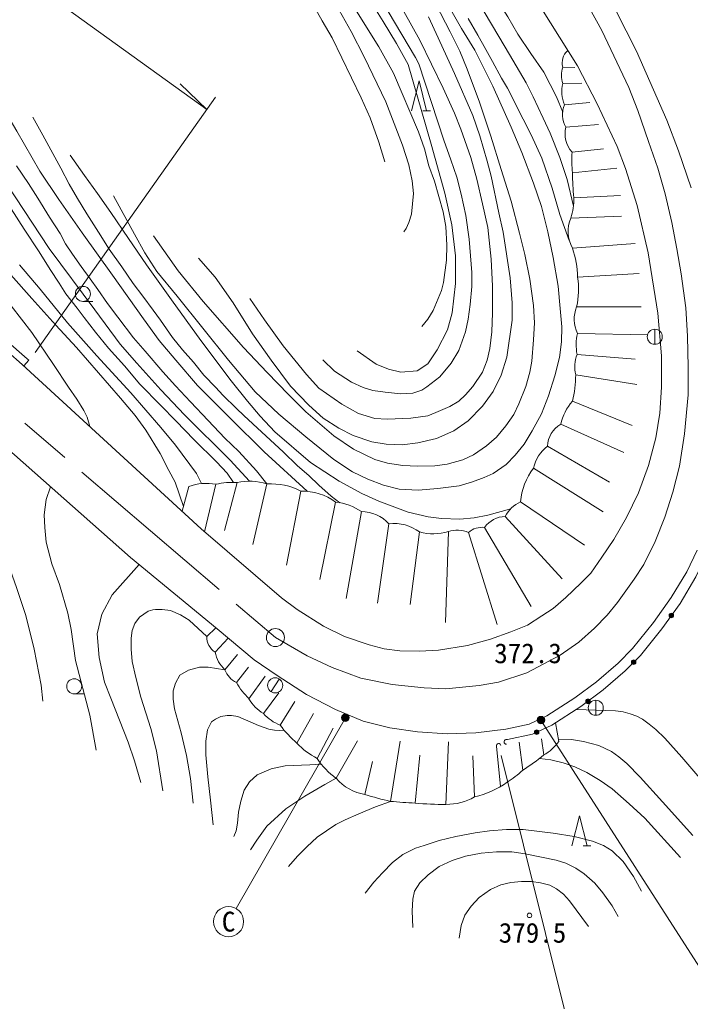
# Model space of a CAD drawing. Units: millimetres, scale not verified. Extents: x 40000 to 680000, y 20000 to 380000.
# Drawn here: x 433269 to 477858, y 232424 to 297691 of the extents above; entities that cross this region are included whole.
import ezdxf
from ezdxf.enums import TextEntityAlignment as Align

# ---------------------------------------------------------------- set-up
doc = ezdxf.new("R2010")
doc.units = ezdxf.units.MM
doc.header["$LTSCALE"] = 1000
doc.linetypes.add('CHAIN', pattern=[18.5, 12, -1.5, 3.5, -1.5])
for name, color, linetype, lineweight in [('M-BGD', 7, 'Continuous', 13), ('M-BMK', 2, 'CHAIN', 13), ('M-BMK-SRVR', 3, 'Continuous', 13), ('M-STR-HTXT', 7, 'Continuous', 13), ('M-STR-STRC', 7, 'Continuous', 13)]:
    doc.layers.add(name, color=color, linetype=linetype, lineweight=lineweight)
doc.styles.add('ＭＳ ゴシック', font='')
doc.styles.get('ＭＳ ゴシック').set_extended_font_data('MS Gothic')

msp = doc.modelspace()

# ---------------------------------------------------------------- hatches: boundary and pattern name
at = {"layer": 'M-BGD'}
for points in [[(476509, 257960, -0.41421), (476474, 258169, -0.41421), (476684, 258204, -1)], [(473984, 254865, -1), (474195, 255078, -0.41421), (474196, 254866, -0.41421)], [(470933, 252286, -1), (471173, 252466, -0.41421), (471143, 252256, -0.41421)], [(467499, 250256, -1), (467772, 250381, -1)]]:
    msp.add_hatch(color=256, dxfattribs=at).paths.add_polyline_path(points)
at = {"layer": 'M-STR-HTXT'}
for points in [[(454680, 251221, -1), (455163, 251347, -0.41421), (454985, 251042, -0.41421)], [(467872, 250878, -1), (467984, 251365, -1)]]:
    msp.add_hatch(color=256, dxfattribs=at).paths.add_polyline_path(points)

# ---------------------------------------------------------------- linework, layer by layer
at = {"layer": 'M-BGD'}
for p, q in [((470170, 294516), (469371, 294536)), ((470643, 293465), (469376, 293445)), ((471167, 292177), (469497, 292036)), ((460075, 291626), (460575, 291626)), ((471755, 290715), (469584, 290544)), ((472089, 289101), (469991, 288884)), ((472971, 287810), (470030, 287503)), ((473214, 286004), (470106, 285851)), ((473278, 284624), (469914, 284496)), ((474199, 282804), (470017, 282497)), ((474455, 280809), (470362, 280566)), ((437473, 278958), (438140, 278958)), ((474596, 278594), (470298, 278594)), ((475031, 276740), (470349, 276830)), ((475494, 277106), (475494, 276106)), ((474200, 275126), (470324, 275433)), ((433883, 275050), (433545, 274681)), ((474302, 273426), (470235, 274078)), ((473995, 270699), (470017, 272323)), ((473445, 268909), (469237, 270788)), ((472485, 266938), (468366, 269329)), ((472062, 264967), (467432, 267882)), ((444069, 265014), (444528, 266644)), ((445568, 263650), (446322, 266801)), ((446896, 263736), (447724, 266920)), ((448779, 262803), (449711, 266823)), ((451017, 261417), (451973, 266346)), ((453234, 260468), (454277, 265611)), ((454980, 259201), (455991, 264983)), ((470820, 262752), (466574, 265629)), ((469335, 260514), (465550, 264656)), ((457063, 258895), (457819, 264181)), ((467275, 258684), (464180, 263938)), ((459239, 258812), (459853, 263632)), ((461579, 257610), (461771, 263670)), ((465023, 257481), (463104, 263605)), ((445722, 256692), (446319, 257251)), ((446275, 255646), (447138, 256570)), ((446915, 254470), (447745, 255484)), ((447676, 253617), (448490, 254636)), ((448512, 252548), (449597, 254045)), ((450531, 253851), (449983, 253015)), ((436896, 252870), (437562, 252870)), ((449485, 251564), (450503, 252945)), ((450584, 250784), (451575, 252359)), ((471571, 252442), (471571, 251442)), ((451707, 249589), (452814, 251556)), ((469108, 249706), (468896, 250937)), ((453049, 248570), (454109, 250580)), ((454313, 247252), (455720, 249750)), ((457923, 245721), (458556, 249722)), ((461611, 245519), (461787, 249687)), ((465233, 246717), (464960, 249400)), ((466711, 247796), (466472, 249662)), ((468108, 248804), (467958, 249883)), ((459562, 245607), (459869, 248791)), ((463514, 246012), (463399, 248756)), ((456225, 246178), (456718, 248377)), ((470738, 242760), (471238, 242760))]:
    msp.add_line(p, q, dxfattribs=at)
for points in [[(458810, 283574), (458966, 283800), (459141, 284211), (459324, 284765), (459442, 286139), (459356, 286970), (459144, 288038), (458715, 289343), (457610, 292224), (456171, 295217), (455300, 296895), (454315, 298675), (453165, 300650), (451106, 303892), (450207, 305165), (448920, 307608), (448211, 309068), (447570, 311059), (446792, 312926), (445675, 315431), (444480, 317855), (443578, 319722), (443325, 320361)], [(457556, 288236), (457140, 289539), (456572, 291153), (455975, 292483), (454051, 296491), (453375, 297604), (452662, 298869), (451488, 301059), (451029, 301929), (449905, 303901), (449283, 305074), (448665, 306020), (446897, 309568), (445599, 312318), (444558, 314695), (443964, 315952), (442579, 318623), (442031, 319705)], [(469371, 291532), (468953, 292562), (468127, 294191), (467255, 295449), (466399, 296731), (465720, 297883), (465222, 298678), (464775, 299525), (464199, 300732), (463770, 301868), (463319, 303429), (462944, 305510), (462890, 306912)], [(413498, 303068), (414655, 302955), (415776, 302752), (416693, 302545), (417753, 302217), (419579, 301269), (421027, 300352), (422281, 299476), (423466, 298442), (425117, 296674), (426668, 294746), (429017, 291632), (430701, 289283), (432974, 285905), (435232, 282465), (438270, 278389), (439952, 276120), (441056, 274850), (442653, 273069), (444232, 271416), (447274, 268395), (448547, 267003)], [(477902, 286511), (477070, 288966), (476292, 291011), (474270, 295584), (470864, 302323)], [(460004, 277300), (460414, 277779), (460771, 278345), (461321, 279678), (461453, 280208), (461648, 281693), (461675, 282687), (461592, 283928), (461429, 284918), (460846, 286943), (460483, 287981), (460188, 289107), (459785, 290232), (458134, 294129), (457147, 295884), (453947, 300993)], [(439511, 285973), (440908, 283420), (441587, 282197), (442391, 280945), (443736, 279315), (447147, 275062), (448928, 272955), (450492, 271455), (452293, 269966), (454166, 268438), (455402, 267639), (456422, 267133), (457468, 266745), (458490, 266481), (459763, 266402), (461062, 266517), (462478, 266700), (463374, 266961), (464140, 267244), (464738, 267520), (465617, 268121), (466207, 268747), (466811, 269471), (467343, 270358), (467955, 271491), (468420, 272674), (468842, 274018), (469162, 275232), (469298, 276267), (469305, 277271), (469211, 278483), (469066, 279982), (468744, 281868), (468394, 283590), (467973, 285261), (467429, 286826), (466649, 288851), (465955, 290536), (464728, 293275), (463526, 295656), (462643, 297101), (461488, 299140)], [(456332, 299357), (457430, 297557), (458321, 296114), (459093, 294717), (460620, 289401), (461538, 286160), (461991, 284055), (462240, 281997), (462240, 280140), (462024, 278188), (461709, 277077), (461035, 275746), (460398, 274816), (459691, 274341), (458620, 274253), (457796, 274452), (456979, 274783), (455699, 275672)], [(430551, 277289), (433446, 274772), (445346, 263841), (450668, 259260), (451730, 258466), (453479, 257378), (454867, 256687), (456498, 256129), (457507, 255852), (458543, 255731), (459848, 255709), (461105, 255783), (463032, 256072), (464579, 256495), (465921, 256994), (467034, 257440), (467984, 258053), (468735, 258551), (469590, 259263), (470576, 260222), (471246, 260895), (471977, 261962), (472761, 263130), (473606, 264601), (474407, 266228), (475073, 268050), (475571, 269887), (475825, 271524), (475941, 273249), (475935, 275337), (475695, 278186), (475044, 282195), (474315, 285345), (473549, 287788), (472993, 289256), (471655, 292102), (470366, 294613), (467957, 298421)], [(442176, 283317), (443819, 280991), (445465, 278949), (448143, 275902), (449715, 274226), (451134, 272761), (452305, 271622), (454151, 270025), (455468, 269145), (456893, 268457), (457720, 268210), (458745, 268060), (459728, 268005), (460863, 268025), (461700, 268129), (462743, 268417), (463436, 268748), (464305, 269348), (464981, 269940), (465598, 270676), (466118, 271443), (466465, 272140), (466915, 273299), (467188, 274255), (467319, 274984), (467441, 276400), (467495, 277529), (467440, 278677), (467196, 280440), (466849, 282084), (466503, 283495), (465936, 285631), (465288, 287733), (464596, 289938), (463850, 292202), (463021, 294391), (462532, 295585), (461893, 296880), (460934, 298716)], [(460445, 297880), (461103, 296488), (462175, 294118), (463390, 291322), (463872, 289966), (464361, 288284), (464618, 287290), (465124, 284844), (465405, 283571), (465876, 280530), (466003, 278854), (466010, 277719), (465665, 275245), (465290, 274058), (464754, 272962), (464049, 271998), (463080, 271010), (462125, 270352), (460987, 269840), (459750, 269558), (458702, 269417), (457644, 269478), (456692, 269633), (455437, 270051), (454478, 270540), (453444, 271193), (452498, 272064), (451284, 273320), (449986, 275060), (448740, 276805), (447455, 278868), (446276, 280560), (445164, 281832)], [(448577, 279160), (449537, 277724), (450795, 276016), (452330, 274102), (453166, 273185), (454697, 272116), (455800, 271511), (456886, 271180), (457698, 271135), (459270, 271194), (460414, 271356), (460944, 271567), (461865, 271980), (462471, 272334), (462919, 272748), (463404, 273300), (464033, 274253), (464348, 275053), (464529, 275835), (464654, 276944), (464708, 278200), (464708, 279962), (464620, 281767), (464389, 283877), (464043, 285436), (463669, 287084), (463274, 288530), (462601, 290404), (462181, 291466), (461431, 293128), (459878, 296329), (458806, 298236)], [(457765, 298224), (459589, 295183), (459797, 294746), (461460, 289682), (461938, 288370), (462326, 287229), (462617, 286098), (462923, 284680), (463157, 283088), (463331, 280885), (463331, 279948), (463222, 278760), (463097, 277769), (462917, 276934), (462469, 275685), (461957, 274852), (461213, 273939), (460341, 273272), (460016, 273067), (459416, 272856), (458611, 272818), (457567, 272917), (456755, 273032), (456097, 273230), (455331, 273581), (454201, 274328), (453431, 275067)], [(469808, 283001), (469191, 284741), (468681, 286491), (467977, 288484), (467271, 290035), (466752, 291067), (465692, 293143), (465311, 293790), (464713, 294901), (464272, 295696), (463722, 296663), (463085, 297759)], [(470092, 285295), (469666, 287053), (469174, 288532), (468541, 290142), (468076, 291131), (467414, 292560), (466950, 293482), (465841, 295373), (465131, 296562), (464158, 298209)], [(444155, 265318), (443600, 266947), (443198, 267720), (442603, 268850), (441655, 270400), (440956, 271378), (439977, 272520), (437057, 275897), (435669, 277382), (434091, 279156), (432674, 280727), (431217, 282466), (430184, 283705), (429288, 284904), (428140, 286360), (426681, 288293), (425495, 289934), (424222, 291519), (423216, 292563), (422172, 293561), (420976, 294425), (420125, 295017), (419182, 295426)], [(430945, 293889), (431592, 292892), (432068, 292006), (433085, 290266), (434620, 287612), (435870, 285723), (437433, 283524), (439447, 280703), (441514, 277790), (442541, 276364), (443661, 275059), (445096, 273363), (447288, 271181), (449534, 268964), (452374, 266334)], [(459325, 291626), (459825, 293626), (460325, 291626)], [(454551, 265573), (453976, 266013), (453167, 266739), (452500, 267383), (451734, 268035), (450787, 268951), (449666, 270000), (448763, 270814), (448166, 271372), (447686, 271834), (446788, 272724), (446303, 273233), (445515, 274048), (444823, 274913), (444093, 275747), (443440, 276555), (442637, 277714), (442147, 278383), (441458, 279304), (440824, 280147), (440055, 281255), (439211, 282435), (438508, 283572), (437735, 284773), (437121, 285808), (436561, 286744), (436003, 287818), (434805, 290016), (434136, 291217)], [(420819, 290646), (421767, 289918), (422386, 289445), (422932, 289100), (424185, 288378), (424691, 287987), (425491, 287227), (427468, 284975), (430057, 282151), (431508, 280313), (432708, 278661), (434071, 276886), (435519, 274774), (436510, 273250), (437070, 272464), (437547, 271702), (437764, 271268), (437938, 270646)], [(436624, 288670), (437590, 287334), (438453, 286123), (439333, 284867), (440503, 283146), (441693, 281380), (443371, 279056), (445325, 276367), (447341, 273685), (448417, 272319), (449269, 271322), (450225, 270280), (452615, 268251), (454510, 267015), (456026, 266199), (457146, 265668), (459102, 264943), (460436, 264631), (461312, 264524), (462529, 264477), (463480, 264577), (464391, 264739), (465917, 265179)], [(449711, 266823), (449015, 267686), (447852, 268974), (446915, 269869), (445794, 271052), (444632, 272279), (443640, 273337), (442787, 274282), (441613, 275658), (440846, 276544), (439788, 277902), (439115, 278826), (438467, 279752), (437959, 280449), (437355, 281275), (436792, 282088), (436320, 282775), (435956, 283468), (435244, 284566), (434468, 285816), (433855, 286803), (433056, 287980)], [(447479, 266929), (447061, 267539), (446356, 268297), (444878, 269766), (443652, 271008), (442645, 272046), (441270, 273464), (440234, 274673), (439186, 275845), (438305, 276909), (437553, 277899), (437097, 278512), (436350, 279461), (435888, 280168), (435294, 281085), (434568, 282255), (433581, 283764), (432714, 285106)], [(433249, 281382), (434625, 279780), (436461, 277530), (438397, 275333), (440651, 272878), (442666, 270565), (443640, 269407), (445017, 267519), (445370, 266844)], [(430870, 277674), (433780, 275145), (433883, 275050)], [(465599, 249826), (465702, 249840), (467359, 250193), (468656, 250783), (470581, 252021), (472053, 253128), (473528, 254404), (474539, 255426), (475956, 257188), (477172, 258886), (478230, 260655), (478948, 262127), (479625, 263776), (480019, 265306), (480437, 267503), (480674, 269994), (480744, 272569), (480682, 275990), (480604, 277201)], [(427126, 273874), (440638, 261941), (446401, 257184), (448865, 255130), (450391, 254095), (452334, 252836), (454267, 251831), (456101, 251054), (457876, 250607), (459720, 250343), (461682, 250213), (463598, 250270), (465583, 250530), (467139, 250861), (468320, 251399), (470181, 252596), (471613, 253673), (473049, 254916), (474016, 255893), (475399, 257611), (476586, 259270), (477614, 260988), (478309, 262414)], [(434809, 252376), (434710, 253442), (434227, 255831), (433686, 258075), (433066, 259940), (432379, 261885), (431451, 264473), (430717, 265896), (429969, 267296), (428942, 269072), (428478, 270193), (428176, 271208), (428058, 271969), (428074, 272503)], [(438352, 249134), (437939, 251458), (436983, 255075), (436693, 257152), (436474, 258239), (435917, 260130), (435409, 261520), (435031, 262948), (434947, 263925), (434902, 264763), (435039, 265793), (435319, 266638)], [(441329, 246966), (440914, 248417), (440474, 249650), (439321, 252579), (438913, 253640), (438561, 255288), (438432, 256868), (438724, 258156), (439428, 259457), (441216, 261463)], [(442791, 246430), (442374, 249077), (441983, 250554), (441326, 252654), (440986, 253950), (440757, 255025), (440674, 255848), (440681, 256566), (440744, 257069), (440924, 257555), (441230, 257956), (441818, 258365), (442125, 258462), (442304, 258475), (442754, 258475), (443302, 258405), (443963, 258126), (444538, 257777), (445722, 256692)], [(444799, 245604), (444635, 247251), (444362, 248771), (444018, 250280), (443565, 251868), (443470, 252504), (443470, 253069), (443635, 253588), (443919, 254103), (444488, 254449), (445218, 254651), (445803, 254651), (446915, 254470)], [(446125, 244168), (445958, 245805), (445779, 247357), (445644, 248813), (445655, 249715), (445768, 250480), (446020, 251000), (446281, 251195), (446645, 251357), (447075, 251429), (447354, 251429), (447778, 251365), (449144, 250758), (449827, 250523), (450209, 250449), (450521, 250430), (450852, 250452)], [(470298, 251839), (472190, 251765), (472879, 251729), (473399, 251665), (473855, 251547), (474306, 251376), (474687, 251187), (475123, 250862), (475561, 250500), (476151, 249915), (477287, 248670), (480201, 245263)], [(478028, 243458), (476005, 245693), (474515, 247333), (473637, 248241), (473101, 248692), (472616, 249034), (471767, 249442), (470750, 249702), (469947, 249834), (469081, 249861)], [(447516, 243396), (447664, 243768), (447762, 244263), (447815, 245006), (447980, 245743), (448201, 246460), (448541, 247009), (449058, 247477), (449988, 247877), (450921, 248085), (452567, 248153), (453324, 248192)], [(467824, 248572), (468580, 248491), (469392, 248288), (470185, 248017), (470981, 247642), (471873, 247103), (472666, 246547), (473783, 245562), (474836, 244596), (477203, 241987)], [(448620, 242495), (449044, 243152), (449706, 244080), (450967, 245231), (452236, 246060), (453561, 246847), (454313, 247252)], [(451150, 241397), (451752, 242085), (452362, 242699), (453058, 243347), (454298, 244174), (454909, 244488), (455808, 244891), (456924, 245347), (457923, 245721)], [(469988, 242760), (470488, 244760), (470988, 242760)], [(456246, 239626), (456816, 240341), (457387, 240974), (458047, 241646), (458747, 242187), (459595, 242611), (460165, 242794), (461154, 243117), (462268, 243395), (463542, 243636), (464514, 243766), (465625, 243857), (466745, 243857), (468745, 243615), (470123, 243390), (471356, 243085), (472088, 242792), (472668, 242439), (473388, 241719), (474072, 240729), (474609, 239741)], [(459410, 237335), (459373, 238450), (459419, 239228), (459523, 239755), (459882, 240294), (460429, 240829), (461170, 241396), (462025, 241793), (462918, 242074), (463941, 242267), (464981, 242360), (465979, 242360), (466877, 242240), (468943, 241812), (469576, 241608), (470247, 241273), (470809, 240892), (471500, 240285), (472047, 239631), (472667, 238768), (473049, 238075)], [(462497, 236631), (462614, 237479), (462857, 238148), (463281, 238743), (463820, 239332), (464571, 239855), (465269, 240169), (465920, 240324), (466633, 240394), (467299, 240394), (467888, 240313), (468516, 240142), (468967, 239902), (469435, 239553), (469830, 239116), (471077, 237396)]]:
    msp.add_lwpolyline(points, dxfattribs=at)
for centre, radius in [((437473, 279458), 500), ((475494, 276606), 500), ((476596, 258082), 150), ((474089, 254972), 150), ((450257, 253433), 500), ((436896, 253370), 500), ((471053, 252376), 150), ((471571, 251942), 500), ((467636, 250318), 150), ((467161, 238139), 150)]:
    msp.add_circle(centre, radius, dxfattribs=at)
for centre, radius, start, end in [((470447, 294810), 1111, 132.9379, 194.29378), ((471194, 293999), 1901, 163.58996, 196.93781), ((471407, 292910), 2101, 165.23685, 204.58689), ((471054, 291378), 1690, 157.08597, 209.55824), ((471346, 290097), 1819, 165.76035, 221.83101), ((476592, 288376), 6620, 175.60355, 187.57965), ((487363, 287479), 17334, 179.92161, 185.39067), ((466528, 285666), 3583, 340.92983, 2.95416), ((471959, 283598), 2232, 156.30046, 209.56613), ((463882, 280403), 6482, 1.44127, 18.84322), ((464745, 279761), 5675, 348.13213, 8.15839), ((472268, 277768), 2136, 157.25475, 206.06745), ((473930, 276066), 3661, 167.96115, 189.96313), ((472665, 274598), 2486, 160.36634, 192.07421), ((463340, 274042), 6894, 345.55443, 0.29175), ((472589, 270049), 3433, 138.52532, 167.56269), ((470080, 269296), 1714, 119.47644, 178.90723), ((469824, 267362), 2448, 126.54444, 167.74153), ((470740, 265332), 4177, 142.37531, 175.9231), ((448531, 263044), 3959, 72.65603, 101.75378), ((445700, 263570), 3290, 79.10172, 110.8729), ((447431, 262078), 4851, 86.53178, 103.20655), ((449974, 262473), 4358, 62.69545, 93.45588), ((452066, 262653), 3694, 53.21769, 91.43507), ((453906, 261946), 3684, 55.52333, 84.21332), ((455940, 262382), 2602, 43.76468, 88.86803), ((467363, 263772), 2018, 113.0444, 154.03009), ((465568, 262955), 1701, 90.60967, 144.69423), ((458137, 261322), 2877, 53.3936, 96.35296), ((462344, 261733), 2020, 67.89863, 106.47525), ((464047, 262466), 1478, 84.84948, 129.6235), ((460751, 266689), 3186, 253.62125, 288.66936), ((446863, 256627), 1144, 176.72399, 239.02423), ((448374, 256026), 2133, 190.24597, 226.84758), ((448420, 255046), 1612, 200.97739, 242.52562), ((452007, 256143), 5013, 210.25364, 225.8018), ((450764, 253802), 2578, 209.10466, 240.24879), ((451730, 253561), 3005, 221.65402, 247.57114), ((457118, 255803), 8239, 217.52974, 228.95365), ((455399, 253056), 5064, 223.20629, 242.35159), ((465109, 249416), 150, 5.81804, 185.81804), ((465618, 249677), 150, 97.44946, 277.44946), ((466645, 251431), 3007, 299.12154, 324.99604), ((460764, 257515), 11394, 301.46215, 310.13607), ((457264, 251347), 5048, 213.38339, 234.23362), ((462952, 251589), 5340, 300.70908, 314.74247), ((456718, 249296), 3156, 220.36155, 261.01154), ((462208, 251749), 5884, 282.81578, 306.14414), ((463116, 268386), 23252, 252.76025, 257.09402), ((461479, 285107), 39546, 264.84111, 267.22105), ((461406, 264662), 19144, 264.47179, 270.61524), ((461643, 249314), 3795, 269.52115, 299.52934)]:
    msp.add_arc(centre, radius, start, end, dxfattribs=at)
at = {"layer": 'M-BMK'}
msp.add_lwpolyline([(423353, 279632), (450277, 256609), (452386, 255393), (454035, 254630), (455960, 253922), (458026, 253480), (460167, 253267), (461612, 253208), (463813, 253420), (465112, 253654), (466978, 254256), (469204, 255431), (470446, 256315), (471494, 257246), (472331, 258092), (473006, 258931), (474121, 260484), (474760, 261458), (475529, 263003), (476168, 264622), (476699, 266267), (477147, 267997), (477465, 270165), (477717, 272749), (477717, 274586), (477664, 276642), (477565, 278523), (477240, 280783), (476949, 282456), (476623, 284205), (476177, 286113), (475694, 287820), (475079, 289590), (474365, 291654), (473772, 293171), (472780, 295286), (471981, 296964), (471151, 298444)], dxfattribs=at)
at = {"layer": 'M-BMK-SRVR'}
msp.add_circle((450277, 256609), 600, dxfattribs=at)
at = {"layer": 'M-STR-HTXT'}
for p, q in [((445723, 291711), (443952, 293412)), ((434308, 275557), (446300, 292528)), ((454922, 251284), (447654, 238593)), ((467928, 251122), (478460, 234691)), ((465281, 248762), (470257, 228777))]:
    msp.add_line(p, q, dxfattribs=at)
msp.add_lwpolyline([(429341, 303397), (434246, 300006), (445723, 291711)], dxfattribs=at)
for centre in [(454922, 251284), (467928, 251122)]:
    msp.add_circle(centre, 250, dxfattribs=at)
at = {"layer": 'M-STR-STRC'}
msp.add_circle((447157, 237725), 1000, dxfattribs=at)

# ---------------------------------------------------------------- texts
at = {"layer": 'M-BGD', "style": 'ＭＳ ゴシック'}
msp.add_text('372.3', height=1320, dxfattribs=at).set_placement((464822, 255566), align=Align.MIDDLE_LEFT)
msp.add_text('379.5', height=1320, dxfattribs=at).set_placement((467366, 237644), align=Align.TOP_CENTER)
at = {"layer": 'M-STR-STRC', "style": 'ＭＳ ゴシック'}
msp.add_text('C', height=1320, dxfattribs=at).set_placement((447157, 237725), align=Align.MIDDLE_CENTER)

doc.saveas('drawing.dxf')
